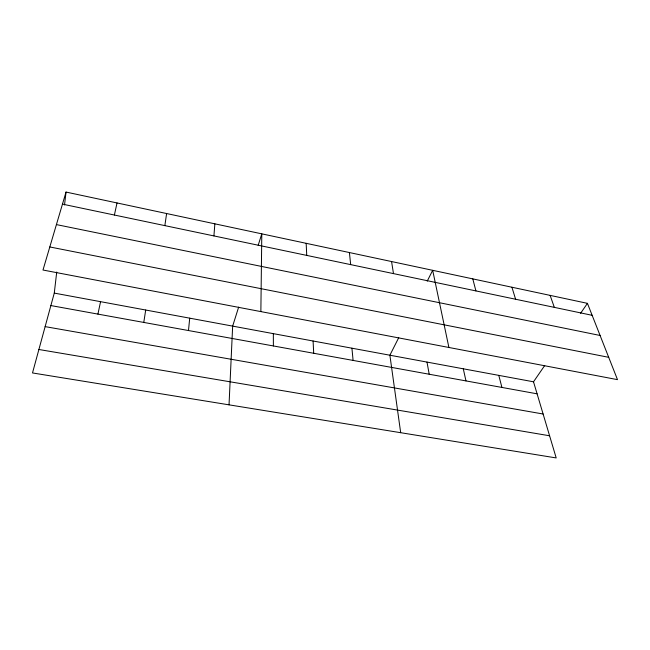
<?xml version="1.0" encoding="UTF-8"?>
<svg xmlns="http://www.w3.org/2000/svg" width="650" height="650" viewBox="0 0 650 650"><rect width="100%" height="100%" fill="white"/><g stroke="black" fill="none" stroke-linecap="round" stroke-linejoin="round"><path stroke-width="0.97" d="M260.861 311.594L261.796 233.854L258.18 245.302M229.036 404.836L232.651 326.121L238.656 307.109M213.923 235.918L214.857 223.836M188.484 330.541L189.711 318.167M544.692 365.544L533.512 381.802L556.197 457.933L32.5 372.946L54.275 293.101L56.729 272.025M64.529 204.945L66.032 192.067L587.429 303.347L617.5 379.649L42.989 270.026L66.032 192.067M164.856 225.623L166.611 213.541M143.78 322.433L145.697 310.026M97.922 314.104L100.563 301.673M114.392 215.028L117.024 202.954M398.734 337.675L389.886 355.217L400.684 432.697M427.229 281.141L432.681 270.319L448.906 347.482M580.572 313.324L587.429 303.347M38.894 349.497L549.599 435.776M45.134 326.625L543.108 414.009M50.879 305.565L537.095 393.819M54.275 293.101L533.512 381.802M49.806 246.959L608.701 357.321M56.42 224.591L600.088 335.473M62.465 204.132L592.142 315.307M550.128 295.384L554.336 307.377M511.924 287.235L515.604 299.244M498.786 375.375L501.93 387.441M472.794 278.882L475.914 290.916M463.288 368.81L465.969 380.908M427.001 362.091L429.203 374.238M391.568 261.544L393.486 273.609M349.408 252.549L350.675 264.623M351.926 348.197L353.096 360.425M313.089 341.006L313.706 353.275M306.166 243.319L306.743 255.401M273.341 333.653L273.382 345.954"/></g></svg>
